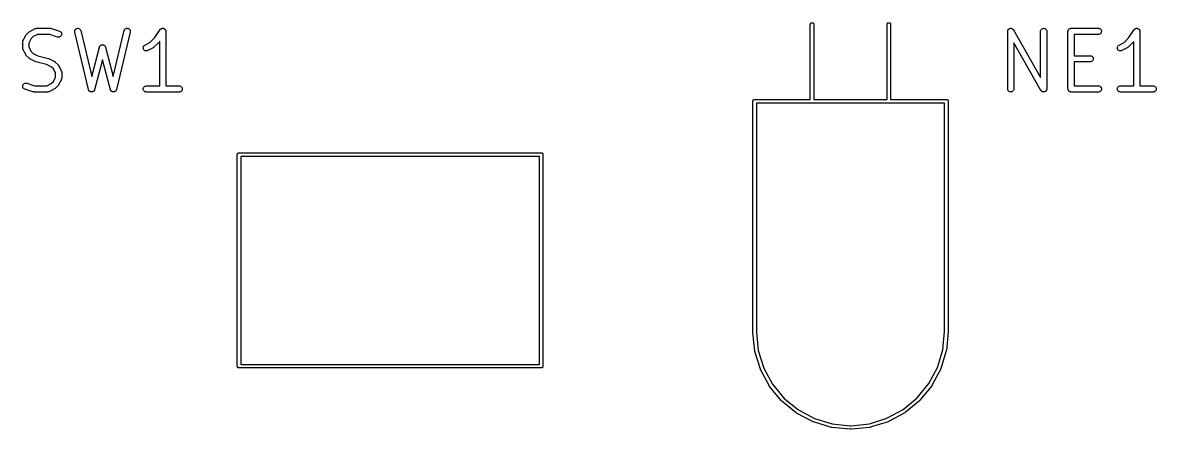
# Model space of a CAD drawing. Extents: x 1.13 to 10.7, y -7.15 to -1.11.
# Drawn here: x 7.871 to 9.349, y -7.152 to -6.623 of the extents above; entities that cross this region are included whole.
import ezdxf

# ---------------------------------------------------------------- set-up
doc = ezdxf.new("R2010")
doc.units = 0
doc.header["$MEASUREMENT"] = 0
doc.layers.add('BLACK', color=7, linetype='CONTINUOUS')

msp = doc.modelspace()

# ---------------------------------------------------------------- linework, layer by layer
at = {"layer": 'BLACK', "linetype": 'CONTINUOUS'}
for p, q in [((7.87935, -6.63463), (7.87953, -6.63449)), ((7.87953, -6.63449), (7.87969, -6.63434)), ((7.87969, -6.63434), (7.87983, -6.63425)), ((7.87983, -6.63425), (7.87996, -6.63415)), ((7.87996, -6.63415), (7.88016, -6.63404)), ((7.88016, -6.63404), (7.88035, -6.63392)), ((7.88035, -6.63392), (7.8875, -6.63035)), ((7.8875, -6.63035), (7.88755, -6.63033)), ((7.88755, -6.63033), (7.88766, -6.63029)), ((7.88766, -6.63029), (7.88776, -6.63023)), ((7.88776, -6.63023), (7.88802, -6.63015)), ((7.88802, -6.63015), (7.88828, -6.63006)), ((7.88828, -6.63006), (7.8884, -6.63004)), ((7.8884, -6.63004), (7.88851, -6.63)), ((7.88851, -6.63), (7.88878, -6.62998)), ((7.88878, -6.62998), (7.88905, -6.62994)), ((7.88905, -6.62994), (7.88917, -6.62994)), ((7.88917, -6.62994), (7.88929, -6.62993)), ((7.88929, -6.62993), (7.90714, -6.62993)), ((7.90714, -6.62993), (7.9072, -6.62993)), ((7.9072, -6.62993), (7.90742, -6.62995)), ((7.90742, -6.62995), (7.90765, -6.62996)), ((7.90765, -6.62996), (7.90781, -6.63)), ((7.90781, -6.63), (7.90797, -6.63002)), ((7.90797, -6.63002), (7.90819, -6.63008)), ((7.90819, -6.63008), (7.90841, -6.63013)), ((7.90841, -6.63013), (7.91912, -6.63371)), ((7.91912, -6.63371), (7.91917, -6.63372)), ((7.91917, -6.63372), (7.91988, -6.63405)), ((7.91988, -6.63405), (7.92051, -6.63451)), ((7.92051, -6.63451), (7.92104, -6.63508)), ((7.93886, -6.63403), (7.93892, -6.63325)), ((7.93895, -6.6348), (7.93886, -6.63403)), ((7.93892, -6.63325), (7.93912, -6.63249)), ((7.93912, -6.63249), (7.93947, -6.6318)), ((7.93947, -6.6318), (7.93995, -6.63118)), ((7.93995, -6.63118), (7.94054, -6.63067)), ((7.94054, -6.63067), (7.94122, -6.63028)), ((7.94122, -6.63028), (7.94196, -6.63003)), ((7.94196, -6.63003), (7.94273, -6.62993)), ((7.94273, -6.62993), (7.94351, -6.62998)), ((7.94351, -6.62998), (7.94426, -6.63018)), ((7.94426, -6.63018), (7.94497, -6.63053)), ((7.94497, -6.63053), (7.94559, -6.631)), ((7.94559, -6.631), (7.9461, -6.63159)), ((7.9461, -6.63159), (7.94649, -6.63226)), ((7.94649, -6.63226), (7.94675, -6.633)), ((7.94675, -6.633), (7.96093, -6.69258)), ((7.98907, -6.69258), (8.00325, -6.633)), ((8.00325, -6.633), (8.00326, -6.63295)), ((8.00326, -6.63295), (8.00353, -6.63221)), ((8.00353, -6.63221), (8.00393, -6.63154)), ((8.00393, -6.63154), (8.00446, -6.63097)), ((8.00446, -6.63097), (8.00508, -6.6305)), ((8.00508, -6.6305), (8.00579, -6.63017)), ((8.00579, -6.63017), (8.00654, -6.62997)), ((8.00654, -6.62997), (8.00732, -6.62993)), ((8.00732, -6.62993), (8.0081, -6.63004)), ((8.0081, -6.63004), (8.00883, -6.6303)), ((8.00883, -6.6303), (8.0095, -6.6307)), ((8.0095, -6.6307), (8.01009, -6.63122)), ((8.01009, -6.63122), (8.01056, -6.63184)), ((8.01056, -6.63184), (8.0109, -6.63255)), ((8.0109, -6.63255), (8.01109, -6.6333)), ((8.01114, -6.63408), (8.01103, -6.63486)), ((8.01109, -6.6333), (8.01114, -6.63408)), ((8.04332, -6.64209), (8.05024, -6.63171)), ((8.05024, -6.63171), (8.05027, -6.63167)), ((8.05027, -6.63166), (8.05052, -6.63137)), ((8.05027, -6.63167), (8.05027, -6.63166)), ((8.05027, -6.63167), (8.05027, -6.63167)), ((8.05027, -6.63167), (8.05027, -6.63167)), ((8.05052, -6.63137), (8.05077, -6.63107)), ((8.05077, -6.63107), (8.05078, -6.63107)), ((8.05078, -6.63107), (8.05108, -6.63082)), ((8.05078, -6.63107), (8.05078, -6.63107)), ((8.05108, -6.63082), (8.05138, -6.63058)), ((8.05138, -6.63058), (8.05138, -6.63058)), ((8.05138, -6.63058), (8.05139, -6.63058)), ((8.05139, -6.63058), (8.05173, -6.6304)), ((8.05173, -6.6304), (8.05207, -6.63022)), ((8.05207, -6.63022), (8.05208, -6.63022)), ((8.05208, -6.63022), (8.05246, -6.63011)), ((8.05208, -6.63022), (8.05208, -6.63022)), ((8.05246, -6.63011), (8.05282, -6.63)), ((8.05282, -6.63), (8.05282, -6.63)), ((8.05282, -6.63), (8.05283, -6.63)), ((8.05283, -6.63), (8.05321, -6.62996)), ((8.05321, -6.62996), (8.0536, -6.62993)), ((8.0536, -6.62993), (8.05361, -6.62993)), ((8.0536, -6.62993), (8.0536, -6.62993)), ((8.05361, -6.62993), (8.05397, -6.62997)), ((8.05397, -6.62997), (8.05438, -6.63001)), ((8.05438, -6.63001), (8.05438, -6.63001)), ((8.05438, -6.63001), (8.05438, -6.63001)), ((8.05438, -6.63001), (8.05474, -6.63012)), ((8.05474, -6.63012), (8.05512, -6.63024)), ((8.05512, -6.63024), (8.05512, -6.63024)), ((8.05512, -6.63024), (8.05513, -6.63024)), ((8.05513, -6.63024), (8.05546, -6.63043)), ((8.05546, -6.63043), (8.05581, -6.63061)), ((8.05581, -6.63061), (8.05581, -6.63061)), ((8.05581, -6.63061), (8.05581, -6.63062)), ((8.05581, -6.63062), (8.05611, -6.63086)), ((8.05611, -6.63086), (8.05641, -6.63111)), ((8.05641, -6.63111), (8.05641, -6.63111)), ((8.05641, -6.63111), (8.05641, -6.63111)), ((8.05641, -6.63111), (8.05665, -6.63141)), ((8.05665, -6.63141), (8.0569, -6.63171)), ((8.0569, -6.63171), (8.0569, -6.63172)), ((8.0569, -6.63172), (8.05691, -6.63172)), ((8.05691, -6.63172), (8.05708, -6.63204)), ((8.05708, -6.63204), (8.05727, -6.6324)), ((8.05727, -6.6324), (8.05727, -6.63241)), ((8.05727, -6.63241), (8.05727, -6.63241)), ((8.05727, -6.63241), (8.05738, -6.63277)), ((8.05738, -6.63277), (8.0575, -6.63315)), ((8.0575, -6.63315), (8.0575, -6.63315)), ((8.0575, -6.63315), (8.0575, -6.63316)), ((8.0575, -6.63316), (8.05753, -6.63354)), ((8.05753, -6.63354), (8.05757, -6.63393)), ((8.05757, -6.63393), (8.05757, -6.70493)), ((8.89764, -6.62488), (8.89767, -6.62454)), ((8.89764, -6.72264), (8.89764, -6.62488)), ((8.89767, -6.62454), (8.89781, -6.62409)), ((8.89781, -6.62409), (8.89803, -6.62368)), ((8.89803, -6.62368), (8.89832, -6.62332)), ((8.89832, -6.62332), (8.89868, -6.62303)), ((8.89868, -6.62303), (8.89909, -6.62281)), ((8.89909, -6.62281), (8.89954, -6.62267)), ((8.89954, -6.62267), (8.9, -6.62263)), ((8.9, -6.62263), (8.90046, -6.62267)), ((8.90046, -6.62267), (8.90091, -6.62281)), ((8.90091, -6.62281), (8.90132, -6.62303)), ((8.90132, -6.62303), (8.90168, -6.62332)), ((8.90168, -6.62332), (8.90197, -6.62368)), ((8.90197, -6.62368), (8.90219, -6.62409)), ((8.90219, -6.62409), (8.90233, -6.62454)), ((8.90233, -6.62454), (8.90236, -6.62488)), ((8.90236, -6.62488), (8.90236, -6.72264)), ((8.99764, -6.62488), (8.99767, -6.62454)), ((8.99764, -6.72264), (8.99764, -6.62488)), ((8.99767, -6.62454), (8.99781, -6.62409)), ((8.99781, -6.62409), (8.99803, -6.62368)), ((8.99803, -6.62368), (8.99832, -6.62332)), ((8.99832, -6.62332), (8.99868, -6.62303)), ((8.99868, -6.62303), (8.99909, -6.62281)), ((8.99909, -6.62281), (8.99954, -6.62267)), ((8.99954, -6.62267), (9, -6.62263)), ((9, -6.62263), (9.00046, -6.62267)), ((9.00046, -6.62267), (9.00091, -6.62281)), ((9.00091, -6.62281), (9.00132, -6.62303)), ((9.00132, -6.62303), (9.00168, -6.62332)), ((9.00168, -6.62332), (9.00197, -6.62368)), ((9.00197, -6.62368), (9.00219, -6.62409)), ((9.00219, -6.62409), (9.00233, -6.62454)), ((9.00233, -6.62454), (9.00236, -6.62488)), ((9.00236, -6.62488), (9.00236, -6.72264)), ((9.15493, -6.63387), (9.15494, -6.63374)), ((9.15493, -6.63393), (9.15493, -6.63387)), ((9.15493, -6.70893), (9.15493, -6.63393)), ((9.15494, -6.6336), (9.15499, -6.63335)), ((9.15494, -6.63374), (9.15494, -6.6336)), ((9.15499, -6.63335), (9.15502, -6.6331)), ((9.15502, -6.6331), (9.15506, -6.63297)), ((9.15506, -6.63297), (9.15508, -6.63284)), ((9.15508, -6.63284), (9.15517, -6.6326)), ((9.15517, -6.6326), (9.15525, -6.63235)), ((9.15525, -6.63235), (9.15532, -6.63223)), ((9.15532, -6.63223), (9.15537, -6.63211)), ((9.15537, -6.63211), (9.1555, -6.63189)), ((9.1555, -6.63189), (9.15563, -6.63167)), ((9.15563, -6.63167), (9.15571, -6.63157)), ((9.15571, -6.63157), (9.15579, -6.63145)), ((9.15579, -6.63145), (9.15597, -6.63127)), ((9.15597, -6.63127), (9.15613, -6.63107)), ((9.15613, -6.63107), (9.15624, -6.63099)), ((9.15624, -6.63099), (9.15633, -6.63089)), ((9.15633, -6.63089), (9.15654, -6.63074)), ((9.15654, -6.63074), (9.15674, -6.63058)), ((9.15674, -6.63058), (9.15686, -6.63052)), ((9.15686, -6.63052), (9.15697, -6.63044)), ((9.15697, -6.63044), (9.1572, -6.63034)), ((9.1572, -6.63034), (9.15743, -6.63022)), ((9.15743, -6.63022), (9.15756, -6.63018)), ((9.15756, -6.63018), (9.15768, -6.63013)), ((9.15768, -6.63013), (9.15793, -6.63007)), ((9.15793, -6.63007), (9.15818, -6.63)), ((9.15818, -6.63), (9.15831, -6.62999)), ((9.15831, -6.62999), (9.15844, -6.62996)), ((9.15844, -6.62996), (9.1587, -6.62995)), ((9.1587, -6.62995), (9.15896, -6.62993)), ((9.15896, -6.62993), (9.15909, -6.62994)), ((9.15909, -6.62994), (9.15923, -6.62994)), ((9.15923, -6.62994), (9.15948, -6.62998)), ((9.15948, -6.62998), (9.15973, -6.63001)), ((9.15973, -6.63001), (9.15986, -6.63005)), ((9.15986, -6.63005), (9.15999, -6.63007)), ((9.15999, -6.63007), (9.16023, -6.63017)), ((9.16023, -6.63017), (9.16048, -6.63024)), ((9.16048, -6.63024), (9.1606, -6.63031)), ((9.1606, -6.63031), (9.16072, -6.63035)), ((9.16072, -6.63035), (9.16094, -6.63049)), ((9.16094, -6.63049), (9.16117, -6.63061)), ((9.16117, -6.63061), (9.16127, -6.6307)), ((9.16127, -6.6307), (9.16138, -6.63077)), ((9.16138, -6.63077), (9.16157, -6.63095)), ((9.16157, -6.63095), (9.16177, -6.63111)), ((9.16177, -6.63111), (9.16185, -6.63121)), ((9.16185, -6.63121), (9.16195, -6.63131)), ((9.16195, -6.63131), (9.1621, -6.63152)), ((9.1621, -6.63152), (9.16226, -6.63171)), ((9.16226, -6.63171), (9.16232, -6.63183)), ((9.16232, -6.63183), (9.1624, -6.63194)), ((9.1624, -6.63194), (9.19779, -6.69387)), ((9.19779, -6.63387), (9.19787, -6.6331)), ((9.19779, -6.63393), (9.19779, -6.63387)), ((9.19779, -6.69387), (9.19779, -6.63393)), ((9.19787, -6.6331), (9.19811, -6.63235)), ((9.19811, -6.63235), (9.19849, -6.63167)), ((9.19849, -6.63167), (9.19899, -6.63107)), ((9.19899, -6.63107), (9.1996, -6.63058)), ((9.1996, -6.63058), (9.20029, -6.63022)), ((9.20029, -6.63022), (9.20104, -6.63)), ((9.20104, -6.63), (9.20181, -6.62993)), ((9.20181, -6.62993), (9.20259, -6.63001)), ((9.20259, -6.63001), (9.20334, -6.63024)), ((9.20334, -6.63024), (9.20402, -6.63061)), ((9.20402, -6.63061), (9.20462, -6.63111)), ((9.20462, -6.63111), (9.20512, -6.63171)), ((9.20512, -6.63171), (9.20548, -6.6324)), ((9.20548, -6.6324), (9.20571, -6.63315)), ((9.20571, -6.63315), (9.20579, -6.63393)), ((9.20579, -6.63393), (9.20579, -6.70893)), ((9.2335, -6.63387), (9.23354, -6.6335)), ((9.2335, -6.6339), (9.2335, -6.63387)), ((9.2335, -6.63393), (9.2335, -6.6339)), ((9.2335, -6.6339), (9.2335, -6.6339)), ((9.2335, -6.6339), (9.2335, -6.6339)), ((9.2335, -6.70893), (9.2335, -6.63393)), ((9.23354, -6.6335), (9.23358, -6.63312)), ((9.23358, -6.63312), (9.23359, -6.63311)), ((9.23359, -6.6331), (9.2337, -6.63274)), ((9.23359, -6.63311), (9.23359, -6.6331)), ((9.2337, -6.63274), (9.23381, -6.63238)), ((9.23381, -6.63238), (9.23382, -6.63237)), ((9.23382, -6.63235), (9.23401, -6.63202)), ((9.23382, -6.63237), (9.23382, -6.63235)), ((9.23401, -6.63202), (9.23418, -6.63169)), ((9.23418, -6.63169), (9.23419, -6.63168)), ((9.23419, -6.63168), (9.2342, -6.63167)), ((9.2342, -6.63167), (9.23444, -6.63138)), ((9.23444, -6.63138), (9.23468, -6.63109)), ((9.23468, -6.63109), (9.23469, -6.63108)), ((9.23469, -6.63108), (9.2347, -6.63107)), ((9.2347, -6.63107), (9.23499, -6.63084)), ((9.23499, -6.63084), (9.23529, -6.6306)), ((9.23529, -6.6306), (9.2353, -6.63059)), ((9.2353, -6.63059), (9.23531, -6.63058)), ((9.23531, -6.63058), (9.23564, -6.63041)), ((9.23564, -6.63041), (9.23598, -6.63023)), ((9.23598, -6.63023), (9.23599, -6.63023)), ((9.23599, -6.63023), (9.236, -6.63022)), ((9.236, -6.63022), (9.23636, -6.63011)), ((9.23636, -6.63011), (9.23672, -6.63)), ((9.23672, -6.63), (9.23674, -6.63)), ((9.23674, -6.63), (9.23675, -6.63)), ((9.23675, -6.63), (9.23713, -6.62997)), ((9.23713, -6.62997), (9.2375, -6.62993)), ((9.2375, -6.62993), (9.27321, -6.62993)), ((9.27321, -6.62993), (9.27327, -6.62993)), ((9.27327, -6.62993), (9.27405, -6.63002)), ((9.27405, -6.63002), (9.27479, -6.63025)), ((9.27479, -6.63025), (9.27547, -6.63063)), ((9.27547, -6.63063), (9.27607, -6.63113)), ((9.27607, -6.63113), (9.27656, -6.63174)), ((9.27656, -6.63174), (9.27692, -6.63243)), ((9.27692, -6.63243), (9.27714, -6.63318)), ((9.27721, -6.63396), (9.27713, -6.63473)), ((9.27714, -6.63318), (9.27721, -6.63396)), ((9.31296, -6.64209), (9.31989, -6.63171)), ((9.31989, -6.63171), (9.31991, -6.63167)), ((9.31991, -6.63167), (9.31992, -6.63166)), ((9.31991, -6.63167), (9.31991, -6.63167)), ((9.31991, -6.63167), (9.31991, -6.63167)), ((9.31992, -6.63166), (9.32017, -6.63137)), ((9.32017, -6.63137), (9.32042, -6.63107)), ((9.32042, -6.63107), (9.32073, -6.63082)), ((9.32042, -6.63107), (9.32042, -6.63107)), ((9.32042, -6.63107), (9.32042, -6.63107)), ((9.32073, -6.63082), (9.32102, -6.63058)), ((9.32102, -6.63058), (9.32103, -6.63058)), ((9.32103, -6.63058), (9.32138, -6.6304)), ((9.32103, -6.63058), (9.32103, -6.63058)), ((9.32138, -6.6304), (9.32172, -6.63022)), ((9.32172, -6.63022), (9.3221, -6.63011)), ((9.32172, -6.63022), (9.32172, -6.63022)), ((9.32172, -6.63022), (9.32172, -6.63022)), ((9.3221, -6.63011), (9.32246, -6.63)), ((9.32246, -6.63), (9.32247, -6.63)), ((9.32247, -6.63), (9.32285, -6.62996)), ((9.32247, -6.63), (9.32247, -6.63)), ((9.32285, -6.62996), (9.32324, -6.62993)), ((9.32324, -6.62993), (9.32325, -6.62993)), ((9.32325, -6.62993), (9.32325, -6.62993)), ((9.32325, -6.62993), (9.32363, -6.62997)), ((9.32363, -6.62997), (9.32402, -6.63001)), ((9.32402, -6.63001), (9.32402, -6.63001)), ((9.32402, -6.63001), (9.32402, -6.63001)), ((9.32402, -6.63001), (9.32439, -6.63013)), ((9.32439, -6.63013), (9.32476, -6.63024)), ((9.32476, -6.63024), (9.32477, -6.63024)), ((9.32477, -6.63024), (9.32477, -6.63024)), ((9.32477, -6.63024), (9.32512, -6.63043)), ((9.32512, -6.63043), (9.32545, -6.63061)), ((9.32545, -6.63061), (9.32545, -6.63061)), ((9.32545, -6.63061), (9.32546, -6.63062)), ((9.32546, -6.63062), (9.32577, -6.63088)), ((9.32577, -6.63088), (9.32605, -6.63111)), ((9.32605, -6.63111), (9.32605, -6.63111)), ((9.32605, -6.63111), (9.32606, -6.63111)), ((9.32606, -6.63111), (9.3263, -6.63141)), ((9.3263, -6.63141), (9.32655, -6.63171)), ((9.32655, -6.63171), (9.32655, -6.63172)), ((9.32655, -6.63172), (9.32655, -6.63172)), ((9.32655, -6.63172), (9.32672, -6.63205)), ((9.32672, -6.63205), (9.32691, -6.6324)), ((9.32691, -6.6324), (9.32691, -6.63241)), ((9.32691, -6.63241), (9.32691, -6.63241)), ((9.32691, -6.63241), (9.32703, -6.63279)), ((9.32703, -6.63279), (9.32714, -6.63315)), ((9.32714, -6.63315), (9.32714, -6.63315)), ((9.32714, -6.63315), (9.32714, -6.63316)), ((9.32714, -6.63316), (9.32718, -6.63354)), ((9.32718, -6.63354), (9.32721, -6.63393)), ((9.32721, -6.63393), (9.32721, -6.70493)), ((7.871, -6.64816), (7.87101, -6.64804)), ((7.871, -6.64821), (7.871, -6.64816)), ((7.871, -6.65536), (7.871, -6.64821)), ((7.87101, -6.64792), (7.87106, -6.64765)), ((7.87101, -6.64804), (7.87101, -6.64792)), ((7.87106, -6.64765), (7.87109, -6.64738)), ((7.87109, -6.64738), (7.87112, -6.64727)), ((7.87112, -6.64727), (7.87114, -6.64715)), ((7.87114, -6.64715), (7.87124, -6.6469)), ((7.87124, -6.6469), (7.87132, -6.64664)), ((7.87132, -6.64664), (7.87138, -6.64654)), ((7.87138, -6.64654), (7.87142, -6.64643)), ((7.87142, -6.64643), (7.87499, -6.63928)), ((7.87499, -6.63928), (7.87502, -6.63923)), ((7.87502, -6.63923), (7.87514, -6.63904)), ((7.87514, -6.63904), (7.87525, -6.63885)), ((7.87525, -6.63885), (7.87535, -6.63872)), ((7.87535, -6.63872), (7.87544, -6.63858)), ((7.87544, -6.63858), (7.8756, -6.63842)), ((7.8756, -6.63842), (7.87574, -6.63824)), ((7.87574, -6.63824), (7.87931, -6.63467)), ((7.88186, -6.64344), (7.879, -6.64916)), ((7.879, -6.64916), (7.879, -6.65441)), ((7.87931, -6.63467), (7.87935, -6.63463)), ((7.88451, -6.64079), (7.88186, -6.64344)), ((7.89023, -6.63793), (7.88451, -6.64079)), ((7.90649, -6.63793), (7.89023, -6.63793)), ((7.91659, -6.64129), (7.90649, -6.63793)), ((7.91735, -6.64147), (7.91659, -6.64129)), ((7.91813, -6.64149), (7.91735, -6.64147)), ((7.9189, -6.64136), (7.91813, -6.64149)), ((7.91963, -6.64108), (7.9189, -6.64136)), ((7.9203, -6.64067), (7.91963, -6.64108)), ((7.92087, -6.64014), (7.9203, -6.64067)), ((7.92132, -6.6395), (7.92087, -6.64014)), ((7.92104, -6.63508), (7.92145, -6.63575)), ((7.92164, -6.63879), (7.92132, -6.6395)), ((7.92145, -6.63575), (7.92173, -6.63648)), ((7.92182, -6.63803), (7.92164, -6.63879)), ((7.92173, -6.63648), (7.92185, -6.63725)), ((7.92185, -6.63725), (7.92182, -6.63803)), ((7.93897, -6.63486), (7.93895, -6.6348)), ((7.95682, -6.70986), (7.93897, -6.63486)), ((8.01103, -6.63486), (7.99318, -6.70986)), ((8.03035, -6.65178), (8.03692, -6.6485)), ((8.03692, -6.6485), (8.04332, -6.64209)), ((8.04926, -6.64747), (8.04211, -6.65461)), ((8.04949, -6.64719), (8.04926, -6.64747)), ((8.04957, -6.64709), (8.04949, -6.64719)), ((8.04957, -6.70493), (8.04957, -6.64709)), ((9.19831, -6.71091), (9.16293, -6.64899)), ((9.16293, -6.64899), (9.16293, -6.70893)), ((9.27321, -6.63793), (9.2415, -6.63793)), ((9.2415, -6.63793), (9.2415, -6.66564)), ((9.27399, -6.63785), (9.27321, -6.63793)), ((9.27474, -6.63763), (9.27399, -6.63785)), ((9.27543, -6.63726), (9.27474, -6.63763)), ((9.27603, -6.63677), (9.27543, -6.63726)), ((9.27653, -6.63617), (9.27603, -6.63677)), ((9.2769, -6.63548), (9.27653, -6.63617)), ((9.27713, -6.63473), (9.2769, -6.63548)), ((9.3, -6.65178), (9.30656, -6.6485)), ((9.30656, -6.6485), (9.31296, -6.64209)), ((9.3189, -6.64747), (9.31176, -6.65461)), ((9.31913, -6.64719), (9.3189, -6.64747)), ((9.31921, -6.64709), (9.31913, -6.64719)), ((9.31921, -6.70493), (9.31921, -6.64709)), ((7.87101, -6.65547), (7.871, -6.65536)), ((7.87101, -6.65559), (7.87101, -6.65547)), ((7.87105, -6.65586), (7.87101, -6.65559)), ((7.87108, -6.65613), (7.87105, -6.65586)), ((7.87111, -6.65625), (7.87108, -6.65613)), ((7.87113, -6.65636), (7.87111, -6.65625)), ((7.87122, -6.65662), (7.87113, -6.65636)), ((7.8713, -6.65688), (7.87122, -6.65662)), ((7.87136, -6.65699), (7.8713, -6.65688)), ((7.8714, -6.6571), (7.87136, -6.65699)), ((7.87142, -6.65715), (7.8714, -6.6571)), ((7.87499, -6.66429), (7.87142, -6.65715)), ((7.879, -6.65441), (7.88186, -6.66013)), ((7.88186, -6.66013), (7.88451, -6.66278)), ((7.88451, -6.66278), (7.89068, -6.66587)), ((7.96093, -6.69258), (7.97114, -6.65433)), ((7.97114, -6.65433), (7.97115, -6.65427)), ((7.97115, -6.65427), (7.9712, -6.65415)), ((7.9712, -6.65415), (7.97123, -6.65402)), ((7.97123, -6.65402), (7.97134, -6.65379)), ((7.97134, -6.65379), (7.97143, -6.65355)), ((7.97143, -6.65355), (7.9715, -6.65344)), ((7.9715, -6.65344), (7.97156, -6.65332)), ((7.97156, -6.65332), (7.97171, -6.65311)), ((7.97171, -6.65311), (7.97185, -6.65289)), ((7.97185, -6.65289), (7.97194, -6.65279)), ((7.97194, -6.65279), (7.97202, -6.65269)), ((7.97202, -6.65269), (7.97221, -6.65251)), ((7.97221, -6.65251), (7.97239, -6.65232)), ((7.97239, -6.65232), (7.9725, -6.65225)), ((7.9725, -6.65225), (7.9726, -6.65216)), ((7.9726, -6.65216), (7.97282, -6.65202)), ((7.97282, -6.65202), (7.97303, -6.65187)), ((7.97303, -6.65187), (7.97315, -6.65182)), ((7.97315, -6.65182), (7.97326, -6.65175)), ((7.97326, -6.65175), (7.97351, -6.65166)), ((7.97351, -6.65166), (7.97375, -6.65156)), ((7.97375, -6.65156), (7.97387, -6.65153)), ((7.97387, -6.65153), (7.974, -6.65149)), ((7.974, -6.65149), (7.97425, -6.65144)), ((7.97425, -6.65144), (7.97451, -6.65139)), ((7.97451, -6.65139), (7.97464, -6.65138)), ((7.97464, -6.65138), (7.97477, -6.65136)), ((7.97477, -6.65136), (7.97503, -6.65137)), ((7.97503, -6.65137), (7.97529, -6.65137)), ((7.97529, -6.65137), (7.97542, -6.65139)), ((7.97542, -6.65139), (7.97555, -6.65139)), ((7.97555, -6.65139), (7.9758, -6.65146)), ((7.9758, -6.65146), (7.97606, -6.6515)), ((7.97606, -6.6515), (7.97618, -6.65155)), ((7.97618, -6.65155), (7.97631, -6.65158)), ((7.97631, -6.65158), (7.97654, -6.65169)), ((7.97654, -6.65169), (7.97679, -6.65178)), ((7.97679, -6.65178), (7.9769, -6.65185)), ((7.9769, -6.65185), (7.97702, -6.6519)), ((7.97702, -6.6519), (7.97723, -6.65206)), ((7.97723, -6.65206), (7.97745, -6.65219)), ((7.97745, -6.65219), (7.97754, -6.65228)), ((7.97754, -6.65228), (7.97765, -6.65236)), ((7.97765, -6.65236), (7.97783, -6.65255)), ((7.97783, -6.65255), (7.97802, -6.65273)), ((7.97802, -6.65273), (7.97809, -6.65284)), ((7.97809, -6.65284), (7.97818, -6.65293)), ((7.97818, -6.65293), (7.97832, -6.65315)), ((7.97832, -6.65315), (7.97847, -6.65337)), ((7.97847, -6.65337), (7.97852, -6.65348)), ((7.97852, -6.65348), (7.97859, -6.6536)), ((7.97859, -6.6536), (7.97868, -6.65384)), ((7.97868, -6.65384), (7.97879, -6.65408)), ((7.97879, -6.65408), (7.97882, -6.6542)), ((7.97882, -6.6542), (7.97886, -6.65433)), ((7.97886, -6.65433), (7.98907, -6.69258)), ((8.02815, -6.65562), (8.02818, -6.65484)), ((8.02828, -6.65639), (8.02815, -6.65562)), ((8.02818, -6.65484), (8.02835, -6.65408)), ((8.02855, -6.65712), (8.02828, -6.65639)), ((8.02835, -6.65408), (8.02867, -6.65337)), ((8.02896, -6.65778), (8.02855, -6.65712)), ((8.02867, -6.65337), (8.02913, -6.65273)), ((8.0295, -6.65836), (8.02896, -6.65778)), ((8.02913, -6.65273), (8.02969, -6.65219)), ((8.03013, -6.65881), (8.0295, -6.65836)), ((8.02969, -6.65219), (8.03035, -6.65178)), ((8.03084, -6.65914), (8.03013, -6.65881)), ((8.0316, -6.65932), (8.03084, -6.65914)), ((8.03238, -6.65935), (8.0316, -6.65932)), ((8.03315, -6.65923), (8.03238, -6.65935)), ((8.03388, -6.65896), (8.03315, -6.65923)), ((8.03393, -6.65893), (8.03388, -6.65896)), ((8.04107, -6.65536), (8.03393, -6.65893)), ((8.04126, -6.65524), (8.04107, -6.65536)), ((8.04146, -6.65514), (8.04126, -6.65524)), ((8.04159, -6.65504), (8.04146, -6.65514)), ((8.04174, -6.65495), (8.04159, -6.65504)), ((8.0419, -6.65479), (8.04174, -6.65495)), ((8.04207, -6.65465), (8.0419, -6.65479)), ((8.04211, -6.65461), (8.04207, -6.65465)), ((9.29779, -6.65562), (9.29782, -6.65484)), ((9.29792, -6.65639), (9.29779, -6.65562)), ((9.29782, -6.65484), (9.298, -6.65408)), ((9.2982, -6.65712), (9.29792, -6.65639)), ((9.298, -6.65408), (9.29832, -6.65337)), ((9.29861, -6.65778), (9.2982, -6.65712)), ((9.29832, -6.65337), (9.29877, -6.65273)), ((9.29914, -6.65836), (9.29861, -6.65778)), ((9.29877, -6.65273), (9.29934, -6.65219)), ((9.29977, -6.65881), (9.29914, -6.65836)), ((9.29934, -6.65219), (9.3, -6.65178)), ((9.30048, -6.65914), (9.29977, -6.65881)), ((9.30124, -6.65932), (9.30048, -6.65914)), ((9.30202, -6.65935), (9.30124, -6.65932)), ((9.30279, -6.65923), (9.30202, -6.65935)), ((9.30352, -6.65896), (9.30279, -6.65923)), ((9.30357, -6.65893), (9.30352, -6.65896)), ((9.31072, -6.65536), (9.30357, -6.65893)), ((9.31091, -6.65524), (9.31072, -6.65536)), ((9.31111, -6.65514), (9.31091, -6.65524)), ((9.31124, -6.65504), (9.31111, -6.65514)), ((9.31138, -6.65495), (9.31124, -6.65504)), ((9.31154, -6.65479), (9.31138, -6.65495)), ((9.31172, -6.65465), (9.31154, -6.65479)), ((9.31176, -6.65461), (9.31172, -6.65465)), ((7.87511, -6.66448), (7.87499, -6.66429)), ((7.87522, -6.66468), (7.87511, -6.66448)), ((7.87532, -6.66481), (7.87522, -6.66468)), ((7.87541, -6.66495), (7.87532, -6.66481)), ((7.87556, -6.66511), (7.87541, -6.66495)), ((7.8757, -6.66529), (7.87556, -6.66511)), ((7.87574, -6.66533), (7.8757, -6.66529)), ((7.87931, -6.6689), (7.87574, -6.66533)), ((7.87949, -6.66904), (7.87931, -6.6689)), ((7.87965, -6.6692), (7.87949, -6.66904)), ((7.87979, -6.66929), (7.87965, -6.6692)), ((7.87992, -6.6694), (7.87979, -6.66929)), ((7.88012, -6.6695), (7.87992, -6.6694)), ((7.8803, -6.66962), (7.88012, -6.6695)), ((7.88035, -6.66965), (7.8803, -6.66962)), ((7.8875, -6.67322), (7.88035, -6.66965)), ((7.88751, -6.67323), (7.8875, -6.67322)), ((7.88753, -6.67324), (7.88751, -6.67323)), ((7.88788, -6.67337), (7.88753, -6.67324)), ((7.88823, -6.6735), (7.88788, -6.67337)), ((7.88824, -6.6735), (7.88823, -6.6735)), ((7.88826, -6.67351), (7.88824, -6.6735)), ((7.88832, -6.67352), (7.88826, -6.67351)), ((7.90218, -6.67699), (7.88832, -6.67352)), ((7.89068, -6.66587), (7.90454, -6.66933)), ((7.90834, -6.68007), (7.90218, -6.67699)), ((7.90454, -6.66933), (7.9046, -6.66935)), ((7.9046, -6.66935), (7.90461, -6.66935)), ((7.90461, -6.66935), (7.90463, -6.66936)), ((7.90463, -6.66936), (7.90498, -6.66949)), ((7.90498, -6.66949), (7.90533, -6.66962)), ((7.90533, -6.66962), (7.90534, -6.66963)), ((7.90534, -6.66963), (7.90536, -6.66964)), ((7.90536, -6.66964), (7.9125, -6.67321)), ((7.9125, -6.67321), (7.91255, -6.67323)), ((7.91255, -6.67323), (7.91274, -6.67336)), ((7.91274, -6.67336), (7.91294, -6.67346)), ((7.91294, -6.67346), (7.91307, -6.67357)), ((7.91307, -6.67357), (7.91321, -6.67366)), ((7.91321, -6.67366), (7.91337, -6.67381)), ((7.91337, -6.67381), (7.91354, -6.67396)), ((7.91354, -6.67396), (7.91711, -6.67753)), ((7.91711, -6.67753), (7.91715, -6.67757)), ((7.91715, -6.67757), (7.91729, -6.67774)), ((7.91729, -6.67774), (7.91745, -6.67791)), ((7.91745, -6.67791), (7.91754, -6.67805)), ((7.91754, -6.67805), (7.91764, -6.67818)), ((7.91764, -6.67818), (7.91774, -6.67838)), ((7.91774, -6.67838), (7.91786, -6.67857)), ((7.91786, -6.67857), (7.92143, -6.68571)), ((7.975, -6.67088), (7.96458, -6.70996)), ((7.98542, -6.70996), (7.975, -6.67088)), ((9.2415, -6.66564), (9.2625, -6.66564)), ((9.2625, -6.67364), (9.2415, -6.67364)), ((9.2415, -6.67364), (9.2415, -6.70493)), ((9.2625, -6.66564), (9.26256, -6.66564)), ((9.26328, -6.67357), (9.2625, -6.67364)), ((9.26256, -6.66564), (9.26333, -6.66573)), ((9.26402, -6.67334), (9.26328, -6.67357)), ((9.26333, -6.66573), (9.26408, -6.66597)), ((9.26471, -6.67297), (9.26402, -6.67334)), ((9.26408, -6.66597), (9.26476, -6.66634)), ((9.26532, -6.67248), (9.26471, -6.67297)), ((9.26476, -6.66634), (9.26536, -6.66684)), ((9.26582, -6.67188), (9.26532, -6.67248)), ((9.26536, -6.66684), (9.26585, -6.66745)), ((9.26619, -6.67119), (9.26582, -6.67188)), ((9.26585, -6.66745), (9.26621, -6.66814)), ((9.26642, -6.67045), (9.26619, -6.67119)), ((9.26621, -6.66814), (9.26643, -6.66889)), ((9.2665, -6.66967), (9.26642, -6.67045)), ((9.26643, -6.66889), (9.2665, -6.66967)), ((7.911, -6.68273), (7.90834, -6.68007)), ((7.91386, -6.68844), (7.911, -6.68273)), ((7.911, -6.69942), (7.91386, -6.6937)), ((7.91386, -6.6937), (7.91386, -6.68844)), ((7.92143, -6.68571), (7.92146, -6.68576)), ((7.92146, -6.68576), (7.9215, -6.68587)), ((7.9215, -6.68587), (7.92156, -6.68598)), ((7.92156, -6.68598), (7.92163, -6.68624)), ((7.92163, -6.68624), (7.92173, -6.68649)), ((7.92173, -6.68649), (7.92175, -6.68661)), ((7.92175, -6.68661), (7.92178, -6.68672)), ((7.92178, -6.68672), (7.92181, -6.687)), ((7.92181, -6.687), (7.92185, -6.68727)), ((7.92185, -6.68727), (7.92185, -6.68738)), ((7.92185, -6.68738), (7.92186, -6.6875)), ((7.92186, -6.6875), (7.92186, -6.69464)), ((7.87101, -6.70561), (7.87104, -6.70483)), ((7.87113, -6.70638), (7.87101, -6.70561)), ((7.87104, -6.70483), (7.87121, -6.70407)), ((7.8714, -6.70711), (7.87113, -6.70638)), ((7.87121, -6.70407), (7.87154, -6.70336)), ((7.87181, -6.70777), (7.8714, -6.70711)), ((7.87154, -6.70336), (7.87199, -6.70272)), ((7.87234, -6.70835), (7.87181, -6.70777)), ((7.87199, -6.70272), (7.87256, -6.70219)), ((7.87297, -6.70881), (7.87234, -6.70835)), ((7.87256, -6.70219), (7.87322, -6.70177)), ((7.87322, -6.70177), (7.87395, -6.7015)), ((7.87395, -6.7015), (7.87472, -6.70137)), ((7.87472, -6.70137), (7.8755, -6.70139)), ((7.8755, -6.70139), (7.87626, -6.70156)), ((7.87626, -6.70156), (7.88636, -6.70493)), ((7.88636, -6.70493), (7.90263, -6.70493)), ((7.90263, -6.70493), (7.90834, -6.70207)), ((7.90834, -6.70207), (7.911, -6.69942)), ((7.91333, -6.70837), (7.91316, -6.70852)), ((7.9135, -6.70822), (7.91333, -6.70837)), ((7.91354, -6.70819), (7.9135, -6.70822)), ((7.91711, -6.70461), (7.91354, -6.70819)), ((7.91726, -6.70444), (7.91711, -6.70461)), ((7.91741, -6.70428), (7.91726, -6.70444)), ((7.9175, -6.70414), (7.91741, -6.70428)), ((7.91761, -6.70401), (7.9175, -6.70414)), ((7.91772, -6.70381), (7.91761, -6.70401)), ((7.91784, -6.70362), (7.91772, -6.70381)), ((7.91786, -6.70357), (7.91784, -6.70362)), ((7.92143, -6.69643), (7.91786, -6.70357)), ((7.92148, -6.69632), (7.92143, -6.69643)), ((7.92153, -6.69622), (7.92148, -6.69632)), ((7.92162, -6.69596), (7.92153, -6.69622)), ((7.92171, -6.6957), (7.92162, -6.69596)), ((7.92173, -6.69559), (7.92171, -6.6957)), ((7.92177, -6.69547), (7.92173, -6.69559)), ((7.9218, -6.6952), (7.92177, -6.69547)), ((7.92185, -6.69493), (7.9218, -6.6952)), ((7.92186, -6.6947), (7.92184, -6.69482)), ((7.92184, -6.69482), (7.92185, -6.69493)), ((7.92186, -6.69464), (7.92186, -6.6947)), ((8.02814, -6.7089), (8.02822, -6.70812)), ((8.02822, -6.70812), (8.02846, -6.70738)), ((8.02846, -6.70738), (8.02883, -6.70669)), ((8.02883, -6.70669), (8.02932, -6.70609)), ((8.02932, -6.70609), (8.02993, -6.7056)), ((8.02993, -6.7056), (8.03062, -6.70523)), ((8.03062, -6.70523), (8.03137, -6.705)), ((8.03137, -6.705), (8.03214, -6.70493)), ((8.03214, -6.70493), (8.04957, -6.70493)), ((8.05757, -6.70493), (8.075, -6.70493)), ((8.075, -6.70493), (8.07506, -6.70493)), ((8.07506, -6.70493), (8.07583, -6.70502)), ((8.07583, -6.70502), (8.07658, -6.70525)), ((8.07658, -6.70525), (8.07726, -6.70563)), ((8.07726, -6.70563), (8.07786, -6.70613)), ((8.07786, -6.70613), (8.07835, -6.70674)), ((8.07835, -6.70674), (8.07871, -6.70743)), ((8.07871, -6.70743), (8.07893, -6.70818)), ((8.07893, -6.70818), (8.079, -6.70896)), ((9.2415, -6.70493), (9.27321, -6.70493)), ((9.27321, -6.70493), (9.27327, -6.70493)), ((9.27327, -6.70493), (9.27405, -6.70502)), ((9.27405, -6.70502), (9.27479, -6.70525)), ((9.27479, -6.70525), (9.27547, -6.70563)), ((9.27547, -6.70563), (9.27607, -6.70613)), ((9.27607, -6.70613), (9.27656, -6.70674)), ((9.27656, -6.70674), (9.27692, -6.70743)), ((9.27692, -6.70743), (9.27714, -6.70818)), ((9.27714, -6.70818), (9.27721, -6.70896)), ((9.29779, -6.7089), (9.29787, -6.70812)), ((9.29787, -6.70812), (9.2981, -6.70738)), ((9.2981, -6.70738), (9.29847, -6.70669)), ((9.29847, -6.70669), (9.29897, -6.70609)), ((9.29897, -6.70609), (9.29957, -6.7056)), ((9.29957, -6.7056), (9.30026, -6.70523)), ((9.30026, -6.70523), (9.30101, -6.705)), ((9.30101, -6.705), (9.30179, -6.70493)), ((9.30179, -6.70493), (9.31921, -6.70493)), ((9.32721, -6.70493), (9.34464, -6.70493)), ((9.34464, -6.70493), (9.3447, -6.70493)), ((9.3447, -6.70493), (9.34547, -6.70502)), ((9.34547, -6.70502), (9.34622, -6.70525)), ((9.34622, -6.70525), (9.3469, -6.70563)), ((9.3469, -6.70563), (9.3475, -6.70613)), ((9.3475, -6.70613), (9.34799, -6.70674)), ((9.34799, -6.70674), (9.34835, -6.70743)), ((9.34835, -6.70743), (9.34857, -6.70818)), ((9.34857, -6.70818), (9.34864, -6.70896)), ((7.87368, -6.70913), (7.87297, -6.70881)), ((7.87374, -6.70915), (7.87368, -6.70913)), ((7.88445, -6.71272), (7.87374, -6.70915)), ((7.88467, -6.71277), (7.88445, -6.71272)), ((7.88488, -6.71284), (7.88467, -6.71277)), ((7.88505, -6.71286), (7.88488, -6.71284)), ((7.88521, -6.7129), (7.88505, -6.71286)), ((7.88544, -6.7129), (7.88521, -6.7129)), ((7.88566, -6.71293), (7.88544, -6.7129)), ((7.88571, -6.71293), (7.88566, -6.71293)), ((7.90357, -6.71293), (7.88571, -6.71293)), ((7.90369, -6.71292), (7.90357, -6.71293)), ((7.90381, -6.71292), (7.90369, -6.71292)), ((7.90408, -6.71288), (7.90381, -6.71292)), ((7.90435, -6.71285), (7.90408, -6.71288)), ((7.90446, -6.71282), (7.90435, -6.71285)), ((7.90458, -6.7128), (7.90446, -6.71282)), ((7.90483, -6.71271), (7.90458, -6.7128)), ((7.9051, -6.71263), (7.90483, -6.71271)), ((7.9052, -6.71257), (7.9051, -6.71263)), ((7.90531, -6.71253), (7.9052, -6.71257)), ((7.90536, -6.71251), (7.90531, -6.71253)), ((7.9125, -6.70893), (7.90536, -6.71251)), ((7.91269, -6.70882), (7.9125, -6.70893)), ((7.91289, -6.70871), (7.91269, -6.70882)), ((7.91302, -6.70861), (7.91289, -6.70871)), ((7.91316, -6.70852), (7.91302, -6.70861)), ((7.95688, -6.71003), (7.95682, -6.70986)), ((7.95692, -6.71021), (7.95688, -6.71003)), ((7.95701, -6.7104), (7.95692, -6.71021)), ((7.95708, -6.71059), (7.95701, -6.7104)), ((7.95717, -6.71075), (7.95708, -6.71059)), ((7.95725, -6.71092), (7.95717, -6.71075)), ((7.95737, -6.71109), (7.95725, -6.71092)), ((7.95747, -6.71127), (7.95737, -6.71109)), ((7.95759, -6.71141), (7.95747, -6.71127)), ((7.9577, -6.71156), (7.95759, -6.71141)), ((7.95785, -6.7117), (7.9577, -6.71156)), ((7.95799, -6.71185), (7.95785, -6.7117)), ((7.95813, -6.71197), (7.95799, -6.71185)), ((7.95827, -6.71209), (7.95813, -6.71197)), ((7.95844, -6.7122), (7.95827, -6.71209)), ((7.95861, -6.71233), (7.95844, -6.7122)), ((7.95877, -6.71241), (7.95861, -6.71233)), ((7.95893, -6.71251), (7.95877, -6.71241)), ((7.95912, -6.71258), (7.95893, -6.71251)), ((7.95931, -6.71267), (7.95912, -6.71258)), ((7.95948, -6.71272), (7.95931, -6.71267)), ((7.95966, -6.71279), (7.95948, -6.71272)), ((7.95986, -6.71282), (7.95966, -6.71279)), ((7.96006, -6.71287), (7.95986, -6.71282)), ((7.96024, -6.71289), (7.96006, -6.71287)), ((7.96043, -6.71292), (7.96024, -6.71289)), ((7.96063, -6.71291), (7.96043, -6.71292)), ((7.96084, -6.71293), (7.96063, -6.71291)), ((7.96102, -6.7129), (7.96084, -6.71293)), ((7.96121, -6.7129), (7.96102, -6.7129)), ((7.96141, -6.71285), (7.96121, -6.7129)), ((7.96161, -6.71283), (7.96141, -6.71285)), ((7.96179, -6.71277), (7.96161, -6.71283)), ((7.96197, -6.71273), (7.96179, -6.71277)), ((7.96216, -6.71264), (7.96197, -6.71273)), ((7.96235, -6.71258), (7.96216, -6.71264)), ((7.96251, -6.71249), (7.96235, -6.71258)), ((7.96268, -6.71241), (7.96251, -6.71249)), ((7.96285, -6.71229), (7.96268, -6.71241)), ((7.96303, -6.71219), (7.96285, -6.71229)), ((7.96317, -6.71207), (7.96303, -6.71219)), ((7.96332, -6.71196), (7.96317, -6.71207)), ((7.96346, -6.71181), (7.96332, -6.71196)), ((7.96362, -6.71168), (7.96346, -6.71181)), ((7.96373, -6.71153), (7.96362, -6.71168)), ((7.96386, -6.7114), (7.96373, -6.71153)), ((7.96397, -6.71122), (7.96386, -6.7114)), ((7.9641, -6.71106), (7.96397, -6.71122)), ((7.96418, -6.7109), (7.9641, -6.71106)), ((7.96428, -6.71074), (7.96418, -6.7109)), ((7.96436, -6.71055), (7.96428, -6.71074)), ((7.96445, -6.71036), (7.96436, -6.71055)), ((7.9645, -6.71018), (7.96445, -6.71036)), ((7.96456, -6.71001), (7.9645, -6.71018)), ((7.96458, -6.70996), (7.96456, -6.71001)), ((7.98549, -6.71013), (7.98542, -6.70996)), ((7.98553, -6.71031), (7.98549, -6.71013)), ((7.98562, -6.7105), (7.98553, -6.71031)), ((7.98569, -6.71069), (7.98562, -6.7105)), ((7.98579, -6.71085), (7.98569, -6.71069)), ((7.98587, -6.71101), (7.98579, -6.71085)), ((7.986, -6.71118), (7.98587, -6.71101)), ((7.98611, -6.71135), (7.986, -6.71118)), ((7.98623, -6.71149), (7.98611, -6.71135)), ((7.98634, -6.71164), (7.98623, -6.71149)), ((7.9865, -6.71177), (7.98634, -6.71164)), ((7.98664, -6.71193), (7.9865, -6.71177)), ((7.98679, -6.71203), (7.98664, -6.71193)), ((7.98692, -6.71216), (7.98679, -6.71203)), ((7.9871, -6.71226), (7.98692, -6.71216)), ((7.98727, -6.71238), (7.9871, -6.71226)), ((7.98744, -6.71246), (7.98727, -6.71238)), ((7.9876, -6.71255), (7.98744, -6.71246)), ((7.98779, -6.71262), (7.9876, -6.71255)), ((7.98798, -6.71271), (7.98779, -6.71262)), ((7.98816, -6.71275), (7.98798, -6.71271)), ((7.98833, -6.71281), (7.98816, -6.71275)), ((7.98854, -6.71284), (7.98833, -6.71281)), ((7.98874, -6.71289), (7.98854, -6.71284)), ((7.98892, -6.7129), (7.98874, -6.71289)), ((7.9891, -6.71292), (7.98892, -6.7129)), ((7.98931, -6.71291), (7.9891, -6.71292)), ((7.98952, -6.71292), (7.98931, -6.71291)), ((7.9897, -6.71289), (7.98952, -6.71292)), ((7.98988, -6.71288), (7.9897, -6.71289)), ((7.99008, -6.71283), (7.98988, -6.71288)), ((7.99029, -6.7128), (7.99008, -6.71283)), ((7.99046, -6.71274), (7.99029, -6.7128)), ((7.99064, -6.71269), (7.99046, -6.71274)), ((7.99083, -6.7126), (7.99064, -6.71269)), ((7.99102, -6.71253), (7.99083, -6.7126)), ((7.99118, -6.71244), (7.99102, -6.71253)), ((7.99135, -6.71236), (7.99118, -6.71244)), ((7.99151, -6.71223), (7.99135, -6.71236)), ((7.99169, -6.71213), (7.99151, -6.71223)), ((7.99182, -6.712), (7.99169, -6.71213)), ((7.99197, -6.71189), (7.99182, -6.712)), ((7.99211, -6.71174), (7.99197, -6.71189)), ((7.99226, -6.7116), (7.99211, -6.71174)), ((7.99237, -6.71145), (7.99226, -6.7116)), ((7.9925, -6.71131), (7.99237, -6.71145)), ((7.9926, -6.71114), (7.9925, -6.71131)), ((7.99273, -6.71097), (7.9926, -6.71114)), ((7.9928, -6.7108), (7.99273, -6.71097)), ((7.9929, -6.71064), (7.9928, -6.7108)), ((7.99297, -6.71045), (7.9929, -6.71064)), ((7.99306, -6.71026), (7.99297, -6.71045)), ((7.9931, -6.71008), (7.99306, -6.71026)), ((7.99316, -6.70991), (7.9931, -6.71008)), ((7.99318, -6.70986), (7.99316, -6.70991)), ((8.02821, -6.70968), (8.02814, -6.7089)), ((8.02843, -6.71043), (8.02821, -6.70968)), ((8.0288, -6.71112), (8.02843, -6.71043)), ((8.02928, -6.71173), (8.0288, -6.71112)), ((8.02988, -6.71223), (8.02928, -6.71173)), ((8.03057, -6.71261), (8.02988, -6.71223)), ((8.03131, -6.71284), (8.03057, -6.71261)), ((8.03209, -6.71293), (8.03131, -6.71284)), ((8.03214, -6.71293), (8.03209, -6.71293)), ((8.075, -6.71293), (8.03214, -6.71293)), ((8.07578, -6.71285), (8.075, -6.71293)), ((8.07652, -6.71263), (8.07578, -6.71285)), ((8.07721, -6.71226), (8.07652, -6.71263)), ((8.07782, -6.71177), (8.07721, -6.71226)), ((8.07832, -6.71117), (8.07782, -6.71177)), ((8.07869, -6.71048), (8.07832, -6.71117)), ((8.07892, -6.70973), (8.07869, -6.71048)), ((8.079, -6.70896), (8.07892, -6.70973)), ((8.82332, -6.72332), (8.82368, -6.72303)), ((8.82368, -6.72303), (8.82409, -6.72281)), ((8.82409, -6.72281), (8.82454, -6.72267)), ((8.82454, -6.72267), (8.82488, -6.72264)), ((8.82488, -6.72264), (8.825, -6.72263)), ((8.82488, -6.72264), (8.82488, -6.72264)), ((8.825, -6.72263), (8.82512, -6.72264)), ((8.82512, -6.72264), (8.89764, -6.72264)), ((8.90236, -6.72264), (8.99764, -6.72264)), ((9.00236, -6.72264), (9.07488, -6.72264)), ((9.07488, -6.72264), (9.075, -6.72263)), ((9.075, -6.72263), (9.07512, -6.72264)), ((9.07512, -6.72264), (9.07512, -6.72264)), ((9.07512, -6.72264), (9.07546, -6.72267)), ((9.07546, -6.72267), (9.07591, -6.72281)), ((9.07591, -6.72281), (9.07632, -6.72303)), ((9.07632, -6.72303), (9.07668, -6.72332)), ((9.155, -6.70971), (9.15493, -6.70893)), ((9.15523, -6.71045), (9.155, -6.70971)), ((9.1556, -6.71114), (9.15523, -6.71045)), ((9.15609, -6.71175), (9.1556, -6.71114)), ((9.15669, -6.71224), (9.15609, -6.71175)), ((9.15738, -6.71262), (9.15669, -6.71224)), ((9.15812, -6.71285), (9.15738, -6.71262)), ((9.1589, -6.71293), (9.15812, -6.71285)), ((9.15968, -6.71286), (9.1589, -6.71293)), ((9.16043, -6.71264), (9.15968, -6.71286)), ((9.16112, -6.71228), (9.16043, -6.71264)), ((9.16173, -6.71179), (9.16112, -6.71228)), ((9.16223, -6.71119), (9.16173, -6.71179)), ((9.16261, -6.7105), (9.16223, -6.71119)), ((9.16284, -6.70976), (9.16261, -6.7105)), ((9.16293, -6.70898), (9.16284, -6.70976)), ((9.16293, -6.70893), (9.16293, -6.70898)), ((9.19839, -6.71102), (9.19831, -6.71091)), ((9.19845, -6.71114), (9.19839, -6.71102)), ((9.19862, -6.71134), (9.19845, -6.71114)), ((9.19876, -6.71155), (9.19862, -6.71134)), ((9.19886, -6.71164), (9.19876, -6.71155)), ((9.19895, -6.71175), (9.19886, -6.71164)), ((9.19914, -6.71191), (9.19895, -6.71175)), ((9.19933, -6.71209), (9.19914, -6.71191)), ((9.19945, -6.71216), (9.19933, -6.71209)), ((9.19955, -6.71224), (9.19945, -6.71216)), ((9.19977, -6.71237), (9.19955, -6.71224)), ((9.19999, -6.7125), (9.19977, -6.71237)), ((9.20012, -6.71255), (9.19999, -6.7125)), ((9.20024, -6.71262), (9.20012, -6.71255)), ((9.20048, -6.71269), (9.20024, -6.71262)), ((9.20072, -6.71278), (9.20048, -6.71269)), ((9.20085, -6.71281), (9.20072, -6.71278)), ((9.20098, -6.71285), (9.20085, -6.71281)), ((9.20124, -6.71287), (9.20098, -6.71285)), ((9.20149, -6.71292), (9.20124, -6.71287)), ((9.20162, -6.71291), (9.20149, -6.71292)), ((9.20176, -6.71293), (9.20162, -6.71291)), ((9.20201, -6.71291), (9.20176, -6.71293)), ((9.20227, -6.7129), (9.20201, -6.71291)), ((9.2024, -6.71287), (9.20227, -6.7129)), ((9.20254, -6.71286), (9.2024, -6.71287)), ((9.20278, -6.71279), (9.20254, -6.71286)), ((9.20303, -6.71273), (9.20278, -6.71279)), ((9.20315, -6.71268), (9.20303, -6.71273)), ((9.20328, -6.71264), (9.20315, -6.71268)), ((9.20351, -6.71252), (9.20328, -6.71264)), ((9.20375, -6.71242), (9.20351, -6.71252)), ((9.20386, -6.71234), (9.20375, -6.71242)), ((9.20398, -6.71228), (9.20386, -6.71234)), ((9.20418, -6.71211), (9.20398, -6.71228)), ((9.20439, -6.71197), (9.20418, -6.71211)), ((9.20448, -6.71187), (9.20439, -6.71197)), ((9.20458, -6.71179), (9.20448, -6.71187)), ((9.20475, -6.71159), (9.20458, -6.71179)), ((9.20493, -6.71141), (9.20475, -6.71159)), ((9.205, -6.71129), (9.20493, -6.71141)), ((9.20509, -6.71119), (9.205, -6.71129)), ((9.20521, -6.71096), (9.20509, -6.71119)), ((9.20535, -6.71075), (9.20521, -6.71096)), ((9.2054, -6.71062), (9.20535, -6.71075)), ((9.20546, -6.7105), (9.2054, -6.71062)), ((9.20554, -6.71026), (9.20546, -6.7105)), ((9.20563, -6.71002), (9.20554, -6.71026)), ((9.20566, -6.70989), (9.20563, -6.71002)), ((9.2057, -6.70976), (9.20566, -6.70989)), ((9.20573, -6.70951), (9.2057, -6.70976)), ((9.20577, -6.70925), (9.20573, -6.70951)), ((9.20579, -6.70898), (9.20577, -6.70912)), ((9.20577, -6.70912), (9.20577, -6.70925)), ((9.20579, -6.70893), (9.20579, -6.70898)), ((9.23354, -6.7093), (9.2335, -6.70893)), ((9.23357, -6.70968), (9.23354, -6.7093)), ((9.23357, -6.70969), (9.23357, -6.70968)), ((9.23358, -6.70971), (9.23357, -6.70969)), ((9.23369, -6.71007), (9.23358, -6.70971)), ((9.23379, -6.71043), (9.23369, -6.71007)), ((9.2338, -6.71044), (9.23379, -6.71043)), ((9.2338, -6.71045), (9.2338, -6.71044)), ((9.23398, -6.71079), (9.2338, -6.71045)), ((9.23415, -6.71112), (9.23398, -6.71079)), ((9.23416, -6.71113), (9.23415, -6.71112)), ((9.23417, -6.71114), (9.23416, -6.71113)), ((9.23441, -6.71144), (9.23417, -6.71114)), ((9.23464, -6.71173), (9.23441, -6.71144)), ((9.23465, -6.71174), (9.23464, -6.71173)), ((9.23466, -6.71175), (9.23465, -6.71174)), ((9.23495, -6.71199), (9.23466, -6.71175)), ((9.23524, -6.71223), (9.23495, -6.71199)), ((9.23525, -6.71224), (9.23524, -6.71223)), ((9.23526, -6.71224), (9.23525, -6.71224)), ((9.23559, -6.71242), (9.23526, -6.71224)), ((9.23592, -6.71261), (9.23559, -6.71242)), ((9.23594, -6.71261), (9.23592, -6.71261)), ((9.23595, -6.71262), (9.23594, -6.71261)), ((9.23631, -6.71273), (9.23595, -6.71262)), ((9.23667, -6.71284), (9.23631, -6.71273)), ((9.23668, -6.71284), (9.23667, -6.71284)), ((9.2367, -6.71285), (9.23668, -6.71284)), ((9.23707, -6.71289), (9.2367, -6.71285)), ((9.23744, -6.71293), (9.23707, -6.71289)), ((9.23747, -6.71293), (9.23744, -6.71293)), ((9.2375, -6.71293), (9.23747, -6.71293)), ((9.23747, -6.71293), (9.23747, -6.71293)), ((9.23747, -6.71293), (9.23747, -6.71293)), ((9.27321, -6.71293), (9.2375, -6.71293)), ((9.27399, -6.71285), (9.27321, -6.71293)), ((9.27474, -6.71263), (9.27399, -6.71285)), ((9.27543, -6.71226), (9.27474, -6.71263)), ((9.27603, -6.71177), (9.27543, -6.71226)), ((9.27653, -6.71117), (9.27603, -6.71177)), ((9.2769, -6.71048), (9.27653, -6.71117)), ((9.27713, -6.70973), (9.2769, -6.71048)), ((9.27721, -6.70896), (9.27713, -6.70973)), ((9.29786, -6.70968), (9.29779, -6.7089)), ((9.29808, -6.71043), (9.29786, -6.70968)), ((9.29844, -6.71112), (9.29808, -6.71043)), ((9.29893, -6.71173), (9.29844, -6.71112)), ((9.29953, -6.71223), (9.29893, -6.71173)), ((9.30021, -6.71261), (9.29953, -6.71223)), ((9.30095, -6.71284), (9.30021, -6.71261)), ((9.30173, -6.71293), (9.30095, -6.71284)), ((9.30179, -6.71293), (9.30173, -6.71293)), ((9.34464, -6.71293), (9.30179, -6.71293)), ((9.34542, -6.71285), (9.34464, -6.71293)), ((9.34617, -6.71263), (9.34542, -6.71285)), ((9.34686, -6.71226), (9.34617, -6.71263)), ((9.34746, -6.71177), (9.34686, -6.71226)), ((9.34796, -6.71117), (9.34746, -6.71177)), ((9.34833, -6.71048), (9.34796, -6.71117)), ((9.34856, -6.70973), (9.34833, -6.71048)), ((9.34864, -6.70896), (9.34856, -6.70973)), ((8.82263, -6.725), (8.82267, -6.72454)), ((8.82264, -6.72512), (8.82263, -6.725)), ((8.82264, -7.02512), (8.82264, -6.72512)), ((8.82267, -6.72454), (8.82281, -6.72409)), ((8.82281, -6.72409), (8.82303, -6.72368)), ((8.82303, -6.72368), (8.82332, -6.72332)), ((8.89988, -6.72736), (8.82736, -6.72736)), ((8.82736, -6.72736), (8.82736, -7.02499)), ((8.9, -6.72737), (8.89988, -6.72736)), ((8.90012, -6.72736), (8.9, -6.72737)), ((8.99988, -6.72736), (8.90012, -6.72736)), ((9, -6.72737), (8.99988, -6.72736)), ((9.00012, -6.72736), (9, -6.72737)), ((9.07264, -6.72736), (9.00012, -6.72736)), ((9.07264, -7.02488), (9.07264, -6.72736)), ((9.07668, -6.72332), (9.07697, -6.72368)), ((9.07697, -6.72368), (9.07719, -6.72409)), ((9.07719, -6.72409), (9.07733, -6.72454)), ((9.07733, -6.72454), (9.07737, -6.725)), ((9.07737, -6.725), (9.07736, -6.72512)), ((9.07736, -6.72512), (9.07736, -7.02512)), ((8.15078, -6.79449), (8.15082, -6.79403)), ((8.15079, -6.7946), (8.15078, -6.79449)), ((8.15079, -7.06996), (8.15079, -6.7946)), ((8.15082, -6.79403), (8.15096, -6.79358)), ((8.15096, -6.79358), (8.15118, -6.79317)), ((8.15118, -6.79317), (8.15147, -6.79281)), ((8.15147, -6.79281), (8.15183, -6.79251)), ((8.15183, -6.79251), (8.15224, -6.7923)), ((8.15224, -6.7923), (8.15269, -6.79216)), ((8.15269, -6.79216), (8.15303, -6.79213)), ((8.15303, -6.79213), (8.15315, -6.79211)), ((8.15303, -6.79213), (8.15303, -6.79213)), ((8.15315, -6.79211), (8.15327, -6.79213)), ((8.15327, -6.79213), (8.54673, -6.79213)), ((8.54449, -6.79685), (8.15551, -6.79685)), ((8.15551, -6.79685), (8.15551, -7.06772)), ((8.54449, -7.06772), (8.54449, -6.79685)), ((8.54673, -6.79213), (8.54685, -6.79211)), ((8.54685, -6.79211), (8.54697, -6.79213)), ((8.54697, -6.79213), (8.54697, -6.79213)), ((8.54697, -6.79213), (8.54731, -6.79216)), ((8.54731, -6.79216), (8.54776, -6.7923)), ((8.54776, -6.7923), (8.54817, -6.79251)), ((8.54817, -6.79251), (8.54853, -6.79281)), ((8.54853, -6.79281), (8.54882, -6.79317)), ((8.54882, -6.79317), (8.54904, -6.79358)), ((8.54904, -6.79358), (8.54918, -6.79403)), ((8.54918, -6.79403), (8.54922, -6.79449)), ((8.54922, -6.79449), (8.54921, -6.7946)), ((8.54921, -6.7946), (8.54921, -7.06996)), ((8.82264, -7.02588), (8.82264, -7.02512)), ((8.82264, -7.02512), (8.82264, -7.02512)), ((8.82265, -7.02598), (8.82264, -7.02588)), ((8.82265, -7.02609), (8.82265, -7.02598)), ((8.82265, -7.02612), (8.82265, -7.02609)), ((8.8252, -7.05038), (8.82265, -7.02612)), ((8.82736, -7.02499), (8.82736, -7.02575)), ((8.82736, -7.02575), (8.82988, -7.04966)), ((9.07029, -7.04882), (9.07264, -7.02488)), ((9.07735, -7.02523), (9.07497, -7.04951)), ((9.07736, -7.02512), (9.07735, -7.02523)), ((9.07735, -7.02523), (9.07735, -7.02523)), ((8.82525, -7.05059), (8.8252, -7.05038)), ((8.82529, -7.0508), (8.82525, -7.05059)), ((8.8253, -7.05083), (8.82529, -7.0508)), ((8.83251, -7.07414), (8.8253, -7.05083)), ((8.82988, -7.04966), (8.83696, -7.07252)), ((9.06337, -7.07173), (9.07029, -7.04882)), ((9.07488, -7.04996), (9.06783, -7.07332)), ((9.07492, -7.04975), (9.07488, -7.04996)), ((9.07497, -7.04954), (9.07492, -7.04975)), ((9.07497, -7.04951), (9.07497, -7.04954)), ((8.15078, -7.07008), (8.15079, -7.06996)), ((8.15082, -7.07054), (8.15078, -7.07008)), ((8.15096, -7.07099), (8.15082, -7.07054)), ((8.15115, -7.07135), (8.15096, -7.07099)), ((8.15118, -7.0714), (8.15115, -7.07135)), ((8.15147, -7.07176), (8.15118, -7.0714)), ((8.15183, -7.07205), (8.15147, -7.07176)), ((8.15224, -7.07227), (8.15183, -7.07205)), ((8.15269, -7.07241), (8.15224, -7.07227)), ((8.15315, -7.07245), (8.15269, -7.07241)), ((8.15327, -7.07244), (8.15315, -7.07245)), ((8.54673, -7.07244), (8.15327, -7.07244)), ((8.15551, -7.06772), (8.54449, -7.06772)), ((8.54685, -7.07245), (8.54673, -7.07244)), ((8.54731, -7.07241), (8.54685, -7.07245)), ((8.54776, -7.07227), (8.54731, -7.07241)), ((8.54817, -7.07205), (8.54776, -7.07227)), ((8.54853, -7.07176), (8.54817, -7.07205)), ((8.54882, -7.0714), (8.54853, -7.07176)), ((8.54904, -7.07099), (8.54882, -7.0714)), ((8.54918, -7.07054), (8.54904, -7.07099)), ((8.54921, -7.07019), (8.54918, -7.07054)), ((8.54921, -7.06996), (8.54922, -7.07008)), ((8.54922, -7.07008), (8.54921, -7.07019)), ((8.54921, -7.07019), (8.54921, -7.07019)), ((8.83259, -7.07434), (8.83251, -7.07414)), ((8.83267, -7.07453), (8.83259, -7.07434)), ((8.83269, -7.07456), (8.83267, -7.07453)), ((8.84429, -7.09602), (8.83269, -7.07456)), ((8.83696, -7.07252), (8.84834, -7.09357)), ((9.05214, -7.09286), (9.06337, -7.07173)), ((9.06765, -7.07374), (9.0562, -7.09528)), ((9.06774, -7.07354), (9.06765, -7.07374)), ((9.06782, -7.07335), (9.06774, -7.07354)), ((9.06783, -7.07332), (9.06782, -7.07335)), ((8.84441, -7.0962), (8.84429, -7.09602)), ((8.84453, -7.09638), (8.84441, -7.0962)), ((8.84455, -7.0964), (8.84453, -7.09638)), ((8.8601, -7.1152), (8.84455, -7.0964)), ((8.84834, -7.09357), (8.86359, -7.11201)), ((9.03701, -7.11141), (9.05214, -7.09286)), ((9.05595, -7.09567), (9.04053, -7.11457)), ((9.05606, -7.09549), (9.05595, -7.09567)), ((9.05619, -7.09531), (9.05606, -7.09549)), ((9.0562, -7.09528), (9.05619, -7.09531)), ((8.86025, -7.11535), (8.8601, -7.1152)), ((8.8604, -7.11551), (8.86025, -7.11535)), ((8.86043, -7.11553), (8.8604, -7.11551)), ((8.87933, -7.13095), (8.86043, -7.11553)), ((8.86359, -7.11201), (8.88214, -7.12714)), ((9.01857, -7.12666), (9.03701, -7.11141)), ((9.0402, -7.1149), (9.0214, -7.13045)), ((9.04035, -7.11475), (9.0402, -7.1149)), ((9.04051, -7.1146), (9.04035, -7.11475)), ((9.04053, -7.11457), (9.04051, -7.1146)), ((8.87951, -7.13106), (8.87933, -7.13095)), ((8.87969, -7.13119), (8.87951, -7.13106)), ((8.87972, -7.1312), (8.87969, -7.13119)), ((8.90126, -7.14265), (8.87972, -7.1312)), ((8.88214, -7.12714), (8.90327, -7.13837)), ((8.99752, -7.13804), (9.01857, -7.12666)), ((9.02102, -7.13071), (8.99956, -7.14231)), ((9.0212, -7.13059), (9.02102, -7.13071)), ((9.02138, -7.13047), (9.0212, -7.13059)), ((9.0214, -7.13045), (9.02138, -7.13047)), ((8.90146, -7.14274), (8.90126, -7.14265)), ((8.90165, -7.14282), (8.90146, -7.14274)), ((8.90168, -7.14283), (8.90165, -7.14282)), ((8.92504, -7.14988), (8.90168, -7.14283)), ((8.90327, -7.13837), (8.92618, -7.14529)), ((8.92525, -7.14992), (8.92504, -7.14988)), ((8.92546, -7.14997), (8.92525, -7.14992)), ((8.92549, -7.14997), (8.92546, -7.14997)), ((8.94977, -7.15235), (8.92549, -7.14997)), ((8.92618, -7.14529), (8.95011, -7.14764)), ((8.95011, -7.14764), (8.95075, -7.14764)), ((8.95075, -7.14764), (8.97466, -7.14512)), ((8.97538, -7.1498), (8.95112, -7.15235)), ((8.97466, -7.14512), (8.99752, -7.13804)), ((8.97559, -7.14975), (8.97538, -7.1498)), ((8.9758, -7.14971), (8.97559, -7.14975)), ((8.97583, -7.1497), (8.9758, -7.14971)), ((8.99914, -7.14249), (8.97583, -7.1497)), ((8.99934, -7.14241), (8.99914, -7.14249)), ((8.99953, -7.14233), (8.99934, -7.14241)), ((8.99956, -7.14231), (8.99953, -7.14233)), ((8.94987, -7.15235), (8.94977, -7.15235)), ((8.94998, -7.15236), (8.94987, -7.15235)), ((8.95001, -7.15236), (8.94998, -7.15236)), ((8.95088, -7.15236), (8.95001, -7.15236)), ((8.95098, -7.15235), (8.95088, -7.15236)), ((8.95109, -7.15235), (8.95098, -7.15235)), ((8.95112, -7.15235), (8.95109, -7.15235))]:
    msp.add_line(p, q, dxfattribs=at)

doc.saveas('drawing.dxf')
